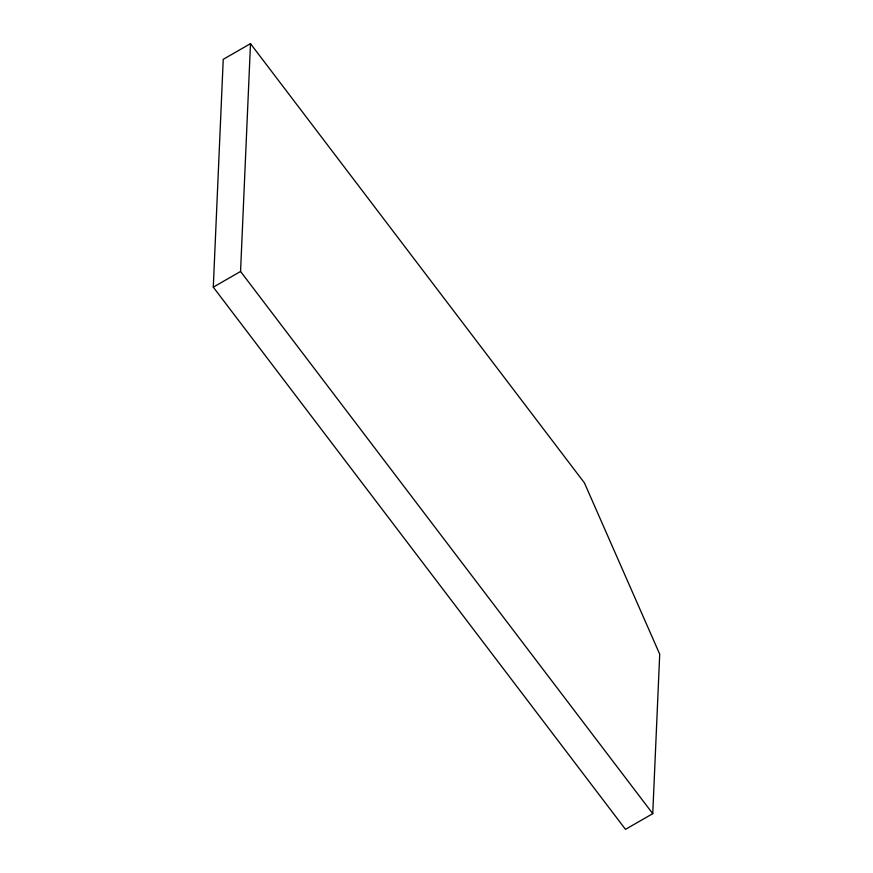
<?xml version="1.0" encoding="UTF-8"?>
<svg xmlns="http://www.w3.org/2000/svg" width="873" height="873" viewBox="0 0 873 873"><rect width="100%" height="100%" fill="white"/><g stroke="black" fill="none" stroke-linecap="round" stroke-linejoin="round"><path stroke-width="1.31" d="M213.285 287.152L223.237 59.331L250.496 43.65L584.43 482.9L659.715 654.193L652.753 813.669L625.483 829.35L213.285 287.152L240.555 271.47L250.496 43.65M240.555 271.47L652.753 813.669"/></g></svg>
